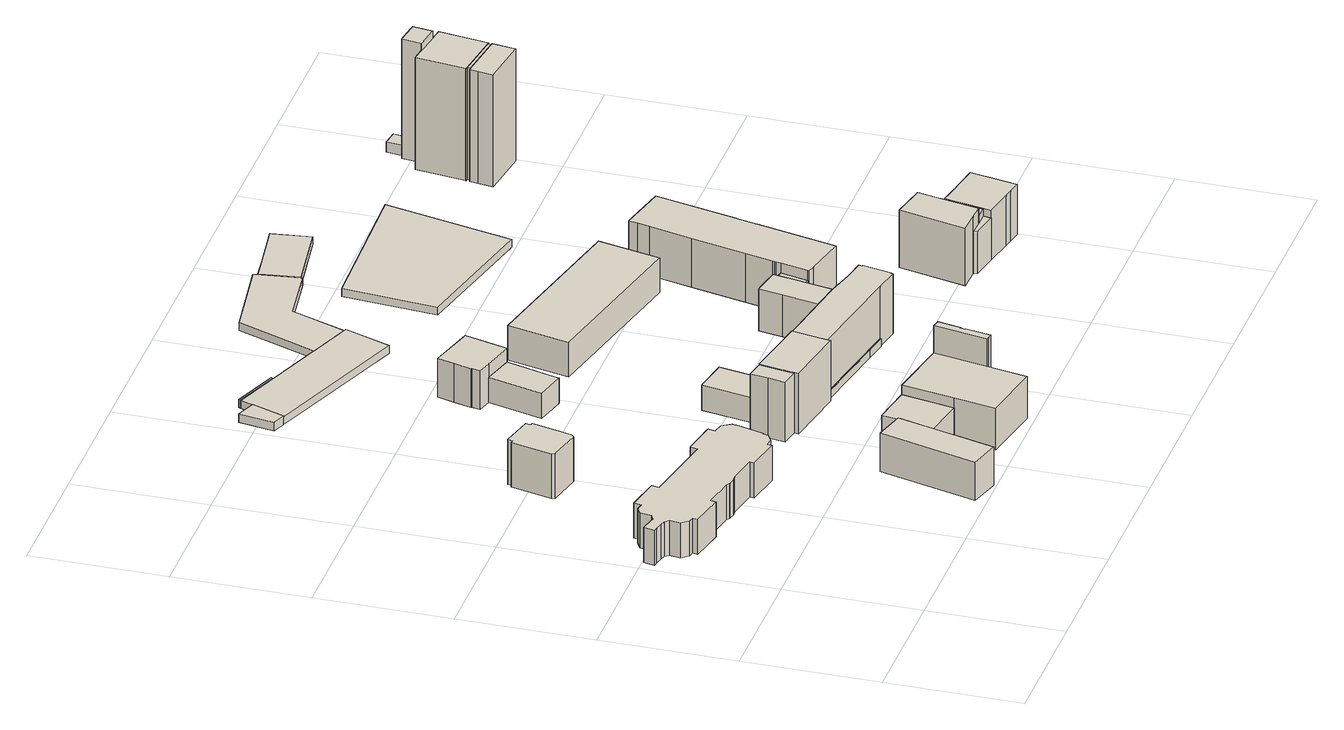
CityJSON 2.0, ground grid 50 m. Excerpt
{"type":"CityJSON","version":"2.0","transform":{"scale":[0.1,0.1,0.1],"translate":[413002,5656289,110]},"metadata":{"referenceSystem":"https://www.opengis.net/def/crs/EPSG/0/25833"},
"CityObjects":{
"building1":{"type":"Building","attributes":{"name":"Hochschule für Bildende Künste Dresden","Dachtyp_tdc":"tdcFreeFormRoof","Gemeindeschluessel":14612000,"Dachneigung":36.69,"QualitaetDacherkennung":4,"Geometrietyp2DReferenz":"3000","measuredHeight":17.34,"function":"31001_3023","roofType":"5000"},"geometry":[{"type":"Solid","lod":"1","boundaries":[[[[0,1,2,3,4,5,6,7,8,9,10,11,12,13,14,15,16,17,18,19,20,21,22,23,24,25,26,27,28,29,30,31,32,33,34,35,36,37,38,39,40,41,42,43,44,45,46,47]],[[48,49,50,51,52,53,54,55,56,57,58,59,60,61,62,63,64,65,66,67,68,69,70,71,72,73,74,75,76,77,78,79,80,81,82,83,84,85,86,87,88,89,90,91,92,93,94,95]],[[47,49,48,0]],[[46,50,49,47]],[[45,51,50,46]],[[44,52,51,45]],[[43,53,52,44]],[[42,54,53,43]],[[41,55,54,42]],[[40,56,55,41]],[[39,57,56,40]],[[38,58,57,39]],[[37,59,58,38]],[[36,60,59,37]],[[35,61,60,36]],[[34,62,61,35]],[[33,63,62,34]],[[32,64,63,33]],[[31,65,64,32]],[[30,66,65,31]],[[29,67,66,30]],[[28,68,67,29]],[[27,69,68,28]],[[26,70,69,27]],[[25,71,70,26]],[[24,72,71,25]],[[23,73,72,24]],[[22,74,73,23]],[[21,75,74,22]],[[20,76,75,21]],[[19,77,76,20]],[[18,78,77,19]],[[17,79,78,18]],[[16,80,79,17]],[[15,81,80,16]],[[14,82,81,15]],[[13,83,82,14]],[[12,84,83,13]],[[11,85,84,12]],[[10,86,85,11]],[[9,87,86,10]],[[8,88,87,9]],[[7,89,88,8]],[[6,90,89,7]],[[5,91,90,6]],[[4,92,91,5]],[[3,93,92,4]],[[2,94,93,3]],[[1,95,94,2]],[[0,48,95,1]]]]}]},
"building2":{"type":"Building","attributes":{"name":"Hochschule für Bildende Künste Dresden","Dachtyp_tdc":"tdcPolyFlatRoof","Gemeindeschluessel":14612000,"Dachneigung":0,"QualitaetDacherkennung":47,"Geometrietyp2DReferenz":"3000","measuredHeight":17.45,"function":"31001_3023","roofType":"1000"},"geometry":[{"type":"Solid","lod":"1","boundaries":[[[[96,97,98,99,100,101,102,103,104,105,106]],[[107,108,109,110,111,112,113,114,115,116,117]],[[106,108,107,96]],[[105,109,108,106]],[[104,110,109,105]],[[103,111,110,104]],[[102,112,111,103]],[[101,113,112,102]],[[100,114,113,101]],[[99,115,114,100]],[[98,116,115,99]],[[97,117,116,98]],[[96,107,117,97]]]]}]},
"building3":{"type":"Building","attributes":{"name":"Technische Universität Dresden","Dachtyp_tdc":"tdcPolyFlatRoof","Gemeindeschluessel":14612000,"Dachneigung":0,"QualitaetDacherkennung":68,"Geometrietyp2DReferenz":"3000","measuredHeight":14.94,"function":"31001_3023","roofType":"1000"},"geometry":[{"type":"Solid","lod":"1","boundaries":[[[[118,119,120,121,122,123,124,125]],[[126,127,128,129,130,131,132,133]],[[125,127,126,118]],[[124,128,127,125]],[[123,129,128,124]],[[122,130,129,123]],[[121,131,130,122]],[[120,132,131,121]],[[119,133,132,120]],[[118,126,133,119]]]]}]},
"building4":{"type":"Building","attributes":{"name":"Hochschule für Bildende Künste Dresden","Dachtyp_tdc":"tdcPolyFlatRoof","Gemeindeschluessel":14612000,"Dachneigung":25.37,"QualitaetDacherkennung":14,"Geometrietyp2DReferenz":"3000","measuredHeight":18.08,"function":"31001_3023","roofType":"2100"},"geometry":[{"type":"Solid","lod":"1","boundaries":[[[[134,135,136,137]],[[138,139,140,141]],[[137,139,138,134]],[[136,140,139,137]],[[135,141,140,136]],[[134,138,141,135]]]]}]},
"building5":{"type":"Building","attributes":{"name":"Technische Universität Dresden","Gemeindeschluessel":14612000,"Geometrietyp2DReferenz":"3000","function":"31001_3023","roofType":"9999"},"children":["building5-1","building5-2","building5-3","building5-4"]},
"building5-1":{"type":"BuildingPart","attributes":{"Dachtyp_tdc":"tdcGableRoof","Dachneigung":43.06,"QualitaetDacherkennung":13,"Geometrietyp2DReferenz":"3000","measuredHeight":17.08,"roofType":"3100"},"parents":["building5"],"geometry":[{"type":"Solid","lod":"1","boundaries":[[[[142,143,144,145,146]],[[147,148,149,150,151]],[[146,148,147,142]],[[145,149,148,146]],[[144,150,149,145]],[[143,151,150,144]],[[142,147,151,143]]]]}]},
"building5-2":{"type":"BuildingPart","attributes":{"Dachtyp_tdc":"tdcPolyFlatRoof","Dachneigung":0,"QualitaetDacherkennung":65,"Geometrietyp2DReferenz":"3000","measuredHeight":16.21,"roofType":"1000"},"parents":["building5"],"geometry":[{"type":"Solid","lod":"1","boundaries":[[[[152,153,154,155,156,157]],[[158,159,151,150,160,161]],[[157,159,158,152]],[[156,151,159,157]],[[155,150,151,156]],[[154,160,150,155]],[[153,161,160,154]],[[152,158,161,153]]]]}]},
"building5-3":{"type":"BuildingPart","attributes":{"Dachtyp_tdc":"tdcPolyFlatRoof","Dachneigung":7.87,"QualitaetDacherkennung":68,"Geometrietyp2DReferenz":"3000","measuredHeight":9.96,"roofType":"2100"},"parents":["building5"],"geometry":[{"type":"Solid","lod":"1","boundaries":[[[[162,163,164,165]],[[147,166,167,148]],[[165,166,147,162]],[[164,167,166,165]],[[163,148,167,164]],[[162,147,148,163]]]]}]},
"building5-4":{"type":"BuildingPart","attributes":{"Dachtyp_tdc":"tdcFreeFormRoof","Dachneigung":48.79,"QualitaetDacherkennung":15,"Geometrietyp2DReferenz":"3000","measuredHeight":27.77,"roofType":"5000"},"parents":["building5"],"geometry":[{"type":"Solid","lod":"1","boundaries":[[[[168,169,170,171,172,173,174,175,176,177]],[[178,179,180,181,182,161,160,183,184,185]],[[177,179,178,168]],[[176,180,179,177]],[[175,181,180,176]],[[174,182,181,175]],[[173,161,182,174]],[[172,160,161,173]],[[171,183,160,172]],[[170,184,183,171]],[[169,185,184,170]],[[168,178,185,169]]]]}]},
"building6":{"type":"Building","attributes":{"name":"Hochschule für Bildende Künste Dresden","Gemeindeschluessel":14612000,"Geometrietyp2DReferenz":"3000","function":"31001_3023","roofType":"9999"},"children":["building6-1","building6-2"]},
"building6-1":{"type":"BuildingPart","attributes":{"Dachtyp_tdc":"tdcPolyFlatRoof","Dachneigung":0,"QualitaetDacherkennung":54,"Geometrietyp2DReferenz":"3000","measuredHeight":9.82,"roofType":"1000"},"parents":["building6"],"geometry":[{"type":"Solid","lod":"1","boundaries":[[[[186,187,188,189,190]],[[191,192,193,194,195]],[[190,192,191,186]],[[189,193,192,190]],[[188,194,193,189]],[[187,195,194,188]],[[186,191,195,187]]]]}]},
"building6-2":{"type":"BuildingPart","attributes":{"Dachtyp_tdc":"tdcGableRoof","Dachneigung":25.1,"QualitaetDacherkennung":37,"Geometrietyp2DReferenz":"3000","measuredHeight":17.44,"roofType":"3100"},"parents":["building6"],"geometry":[{"type":"Solid","lod":"1","boundaries":[[[[196,197,198,199,200,201,202,203,204,205]],[[192,206,207,208,209,210,211,212,213,193]],[[205,206,192,196]],[[204,207,206,205]],[[203,208,207,204]],[[202,209,208,203]],[[201,210,209,202]],[[200,211,210,201]],[[199,212,211,200]],[[198,213,212,199]],[[197,193,213,198]],[[196,192,193,197]]]]}]},
"building7":{"type":"Building","attributes":{"Gemeindeschluessel":14612000,"Geometrietyp2DReferenz":"3000","function":"31001_9998","roofType":"9999"},"children":["building7-1","building7-2","building7-3"]},
"building7-1":{"type":"BuildingPart","attributes":{"Dachtyp_tdc":"tdcPolyFlatRoof","Dachneigung":0,"QualitaetDacherkennung":36,"Geometrietyp2DReferenz":"3000","measuredHeight":3,"roofType":"1000"},"parents":["building7"],"geometry":[{"type":"Solid","lod":"1","boundaries":[[[[214,215,216,217,218,219,220,221,222]],[[223,224,225,226,227,228,229,230,231]],[[222,224,223,214]],[[221,225,224,222]],[[220,226,225,221]],[[219,227,226,220]],[[218,228,227,219]],[[217,229,228,218]],[[216,230,229,217]],[[215,231,230,216]],[[214,223,231,215]]]]}]},
"building7-2":{"type":"BuildingPart","attributes":{"Dachtyp_tdc":"tdcPolyFlatRoof","Dachneigung":0,"QualitaetDacherkennung":0,"Geometrietyp2DReferenz":"3000","measuredHeight":3.15,"roofType":"9999"},"parents":["building7"],"geometry":[{"type":"Solid","lod":"1","boundaries":[[[[232,233,234,235]],[[225,236,237,226]],[[235,236,225,232]],[[234,237,236,235]],[[233,226,237,234]],[[232,225,226,233]]]]}]},
"building7-3":{"type":"BuildingPart","attributes":{"Dachtyp_tdc":"tdcPolyFlatRoof","Dachneigung":0,"QualitaetDacherkennung":0,"Geometrietyp2DReferenz":"3000","measuredHeight":3.29,"roofType":"9999"},"parents":["building7"],"geometry":[{"type":"Solid","lod":"1","boundaries":[[[[238,239,240,241]],[[242,243,224,223]],[[241,243,242,238]],[[240,224,243,241]],[[239,223,224,240]],[[238,242,223,239]]]]}]},
"building8":{"type":"Building","attributes":{"name":"Evangelische Hochschule Dresden","Gemeindeschluessel":14612000,"Geometrietyp2DReferenz":"3000","function":"31001_3023","roofType":"9999"},"children":["building8-1","building8-2","building8-3","building8-4","building8-5"]},
"building8-1":{"type":"BuildingPart","attributes":{"Dachtyp_tdc":"tdcHipAndGableRoof","Dachneigung":13.37,"QualitaetDacherkennung":88,"Geometrietyp2DReferenz":"3000","measuredHeight":10.81,"roofType":"5000"},"parents":["building8"],"geometry":[{"type":"Solid","lod":"1","boundaries":[[[[244,245,246,247,248,249,250,251,252,253]],[[254,255,256,257,258,259,260,261,262,263]],[[253,255,254,244]],[[252,256,255,253]],[[251,257,256,252]],[[250,258,257,251]],[[249,259,258,250]],[[248,260,259,249]],[[247,261,260,248]],[[246,262,261,247]],[[245,263,262,246]],[[244,254,263,245]]]]}]},
"building8-2":{"type":"BuildingPart","attributes":{"Dachtyp_tdc":"tdcGableRoof","Dachneigung":32.25,"QualitaetDacherkennung":47,"Geometrietyp2DReferenz":"3000","measuredHeight":26.18,"roofType":"3100"},"parents":["building8"],"geometry":[{"type":"Solid","lod":"1","boundaries":[[[[264,265,266,267,268,269,270,271,272,273]],[[255,274,275,276,277,278,279,280,258,257]],[[273,274,255,264]],[[272,275,274,273]],[[271,276,275,272]],[[270,277,276,271]],[[269,278,277,270]],[[268,279,278,269]],[[267,280,279,268]],[[266,258,280,267]],[[265,257,258,266]],[[264,255,257,265]]]]}]},
"building8-3":{"type":"BuildingPart","attributes":{"Dachtyp_tdc":"tdcPolyFlatRoof","Dachneigung":0,"QualitaetDacherkennung":0,"Geometrietyp2DReferenz":"3000","measuredHeight":3.06,"roofType":"9999"},"parents":["building8"],"geometry":[{"type":"Solid","lod":"1","boundaries":[[[[281,282,283,284,285]],[[276,286,287,288,289]],[[285,286,276,281]],[[284,287,286,285]],[[283,288,287,284]],[[282,289,288,283]],[[281,276,289,282]]]]}]},
"building8-4":{"type":"BuildingPart","attributes":{"Dachtyp_tdc":"tdcGableRoof","Dachneigung":34.81,"QualitaetDacherkennung":47,"Geometrietyp2DReferenz":"3000","measuredHeight":25.64,"roofType":"3100"},"parents":["building8"],"geometry":[{"type":"Solid","lod":"1","boundaries":[[[[290,291,292,293,294,295,296]],[[258,297,279,298,299,300,259]],[[296,297,258,290]],[[295,279,297,296]],[[294,298,279,295]],[[293,299,298,294]],[[292,300,299,293]],[[291,259,300,292]],[[290,258,259,291]]]]}]},
"building8-5":{"type":"BuildingPart","attributes":{"Dachtyp_tdc":"tdcFreeFormRoof","Dachneigung":34.02,"QualitaetDacherkennung":60,"Geometrietyp2DReferenz":"3000","measuredHeight":25.7,"roofType":"5000"},"parents":["building8"],"geometry":[{"type":"Solid","lod":"1","boundaries":[[[[301,302,303,304,305,306,307,308,309,310,311,312,313,314,315,316]],[[317,318,319,320,321,322,323,324,325,326,327,287,286,328,274,329]],[[316,318,317,301]],[[315,319,318,316]],[[314,320,319,315]],[[313,321,320,314]],[[312,322,321,313]],[[311,323,322,312]],[[310,324,323,311]],[[309,325,324,310]],[[308,326,325,309]],[[307,327,326,308]],[[306,287,327,307]],[[305,286,287,306]],[[304,328,286,305]],[[303,274,328,304]],[[302,329,274,303]],[[301,317,329,302]]]]}]},
"building9":{"type":"Building","attributes":{"name":"Staatliche Studienakademie Dresden","Gemeindeschluessel":14612000,"Geometrietyp2DReferenz":"3000","function":"31001_3023","roofType":"9999"},"children":["building9-1","building9-2"]},
"building9-1":{"type":"BuildingPart","attributes":{"Dachtyp_tdc":"tdcPolyFlatRoof","Dachneigung":0,"QualitaetDacherkennung":48,"Geometrietyp2DReferenz":"3000","measuredHeight":14.31,"roofType":"1000"},"parents":["building9"],"geometry":[{"type":"Solid","lod":"1","boundaries":[[[[330,331,332,333]],[[334,335,336,337]],[[333,335,334,330]],[[332,336,335,333]],[[331,337,336,332]],[[330,334,337,331]]]]}]},
"building9-2":{"type":"BuildingPart","attributes":{"Dachtyp_tdc":"tdcPolyFlatRoof","Dachneigung":0,"QualitaetDacherkennung":39,"Geometrietyp2DReferenz":"3000","measuredHeight":16.35,"roofType":"1000"},"parents":["building9"],"geometry":[{"type":"Solid","lod":"1","boundaries":[[[[338,339,340,341,342,343,344,345,346,347,348]],[[336,349,350,351,352,353,354,355,356,357,337]],[[348,336,337,338]],[[347,349,336,348]],[[346,350,349,347]],[[345,351,350,346]],[[344,352,351,345]],[[343,353,352,344]],[[342,354,353,343]],[[341,355,354,342]],[[340,356,355,341]],[[339,357,356,340]],[[338,337,357,339]]]]}]},
"building10":{"type":"Building","attributes":{"name":"Staatliche Studienakademie Dresden","Dachtyp_tdc":"tdcPolyFlatRoof","Gemeindeschluessel":14612000,"Dachneigung":0,"QualitaetDacherkennung":64,"Geometrietyp2DReferenz":"3000","measuredHeight":13.49,"function":"31001_3023","roofType":"1000"},"geometry":[{"type":"Solid","lod":"1","boundaries":[[[[358,359,360,361]],[[362,363,364,365]],[[361,363,362,358]],[[360,364,363,361]],[[359,365,364,360]],[[358,362,365,359]]]]}]},
"building11":{"type":"Building","attributes":{"Dachtyp_tdc":"tdcPolyFlatRoof","Gemeindeschluessel":14612000,"Dachneigung":0,"QualitaetDacherkennung":32,"Geometrietyp2DReferenz":"3000","measuredHeight":3,"function":"31001_9998","roofType":"1000"},"geometry":[{"type":"Solid","lod":"1","boundaries":[[[[366,367,368,369,370,371,219,218,217]],[[372,229,228,227,373,374,375,376,377]],[[217,229,372,366]],[[218,228,229,217]],[[219,227,228,218]],[[371,373,227,219]],[[370,374,373,371]],[[369,375,374,370]],[[368,376,375,369]],[[367,377,376,368]],[[366,372,377,367]]]]}]},
"building12":{"type":"Building","attributes":{"name":"Staatliche Studienakademie Dresden","Dachtyp_tdc":"tdcFreeFormRoof","Gemeindeschluessel":14612000,"Dachneigung":10.01,"QualitaetDacherkennung":63,"Geometrietyp2DReferenz":"3000","measuredHeight":19.93,"function":"31001_3023","roofType":"5000"},"geometry":[{"type":"Solid","lod":"1","boundaries":[[[[378,379,380,381,382,383,384,385,386,387,388,389,390,391,392,393,394,395,396,397,398]],[[399,400,401,402,403,404,405,406,407,408,409,410,411,412,413,414,415,416,417,418,419]],[[398,400,399,378]],[[397,401,400,398]],[[396,402,401,397]],[[395,403,402,396]],[[394,404,403,395]],[[393,405,404,394]],[[392,406,405,393]],[[391,407,406,392]],[[390,408,407,391]],[[389,409,408,390]],[[388,410,409,389]],[[387,411,410,388]],[[386,412,411,387]],[[385,413,412,386]],[[384,414,413,385]],[[383,415,414,384]],[[382,416,415,383]],[[381,417,416,382]],[[380,418,417,381]],[[379,419,418,380]],[[378,399,419,379]]]]}]},
"building13":{"type":"Building","attributes":{"Gemeindeschluessel":14612000,"Geometrietyp2DReferenz":"3000","function":"31001_9998","roofType":"9999"},"children":["building13-1","building13-2","building13-3","building13-4"]},
"building13-1":{"type":"BuildingPart","attributes":{"Dachtyp_tdc":"tdcGableRoof","Dachneigung":10.51,"QualitaetDacherkennung":10,"Geometrietyp2DReferenz":"3000","measuredHeight":13.45,"roofType":"3100"},"parents":["building13"],"geometry":[{"type":"Solid","lod":"1","boundaries":[[[[420,421,422,423,424,425]],[[426,427,428,429,430,431]],[[425,426,431,420]],[[424,427,426,425]],[[423,428,427,424]],[[422,429,428,423]],[[421,430,429,422]],[[420,431,430,421]]]]}]},
"building13-2":{"type":"BuildingPart","attributes":{"Dachtyp_tdc":"tdcHipRoof","Dachneigung":10.12,"QualitaetDacherkennung":51,"Geometrietyp2DReferenz":"3000","measuredHeight":22.91,"roofType":"3200"},"parents":["building13"],"geometry":[{"type":"Solid","lod":"1","boundaries":[[[[432,433,434,435,436,437,438]],[[439,440,441,442,443,427,431]],[[438,440,439,432]],[[437,441,440,438]],[[436,442,441,437]],[[435,443,442,436]],[[434,427,443,435]],[[433,431,427,434]],[[432,439,431,433]]]]}]},
"building13-3":{"type":"BuildingPart","attributes":{"Dachtyp_tdc":"tdcPolyFlatRoof","Dachneigung":0,"QualitaetDacherkennung":54,"Geometrietyp2DReferenz":"3000","measuredHeight":19.14,"roofType":"1000"},"parents":["building13"],"geometry":[{"type":"Solid","lod":"1","boundaries":[[[[444,445,446,447]],[[439,448,449,440]],[[447,448,439,444]],[[446,449,448,447]],[[445,440,449,446]],[[444,439,440,445]]]]}]},
"building13-4":{"type":"BuildingPart","attributes":{"Dachtyp_tdc":"tdcPolyFlatRoof","Dachneigung":3.71,"QualitaetDacherkennung":43,"Geometrietyp2DReferenz":"3000","measuredHeight":16.46,"roofType":"2100"},"parents":["building13"],"geometry":[{"type":"Solid","lod":"1","boundaries":[[[[450,451,452,453]],[[454,441,449,455]],[[453,441,454,450]],[[452,449,441,453]],[[451,455,449,452]],[[450,454,455,451]]]]}]},
"building14":{"type":"Building","attributes":{"Dachtyp_tdc":"tdcPolyFlatRoof","Gemeindeschluessel":14612000,"Dachneigung":0,"QualitaetDacherkennung":22,"Geometrietyp2DReferenz":"3000","measuredHeight":3,"function":"31001_9998","roofType":"1000"},"geometry":[{"type":"Solid","lod":"1","boundaries":[[[[456,457,458,459]],[[460,461,462,463]],[[459,461,460,456]],[[458,462,461,459]],[[457,463,462,458]],[[456,460,463,457]]]]}]},
"building15":{"type":"Building","attributes":{"Dachtyp_tdc":"tdcPolyFlatRoof","Gemeindeschluessel":14612000,"Dachneigung":0,"QualitaetDacherkennung":50,"Geometrietyp2DReferenz":"3000","measuredHeight":3,"function":"31001_9998","roofType":"1000"},"geometry":[{"type":"Solid","lod":"1","boundaries":[[[[464,465,466,467,468]],[[469,470,471,472,473]],[[468,470,469,464]],[[467,471,470,468]],[[466,472,471,467]],[[465,473,472,466]],[[464,469,473,465]]]]}]},
"building16":{"type":"Building","attributes":{"Gemeindeschluessel":14612000,"Geometrietyp2DReferenz":"3000","function":"31001_9998","roofType":"9999"},"children":["building16-1","building16-2"]},
"building16-1":{"type":"BuildingPart","attributes":{"Dachtyp_tdc":"tdcGableRoof","Dachneigung":18.72,"QualitaetDacherkennung":12,"Geometrietyp2DReferenz":"3000","measuredHeight":4.08,"roofType":"3100"},"parents":["building16"],"geometry":[{"type":"Solid","lod":"1","boundaries":[[[[474,475,476,477,478,479,480,481,482,483]],[[484,485,486,487,488,489,490,491,492,493]],[[483,485,484,474]],[[482,486,485,483]],[[481,487,486,482]],[[480,488,487,481]],[[479,489,488,480]],[[478,490,489,479]],[[477,491,490,478]],[[476,492,491,477]],[[475,493,492,476]],[[474,484,493,475]]]]}]},
"building16-2":{"type":"BuildingPart","attributes":{"Dachtyp_tdc":"tdcGableRoof","Dachneigung":15.66,"QualitaetDacherkennung":50,"Geometrietyp2DReferenz":"3000","measuredHeight":20.69,"roofType":"3100"},"parents":["building16"],"geometry":[{"type":"Solid","lod":"1","boundaries":[[[[494,495,496,497,498,499,500,501,502,503,504,505,506,507,508,509]],[[510,511,512,513,492,490,514,515,516,517,518,519,455,520,448,521]],[[509,511,510,494]],[[508,512,511,509]],[[507,513,512,508]],[[506,492,513,507]],[[505,490,492,506]],[[504,514,490,505]],[[503,515,514,504]],[[502,516,515,503]],[[501,517,516,502]],[[500,518,517,501]],[[499,519,518,500]],[[498,455,519,499]],[[497,520,455,498]],[[496,448,520,497]],[[495,521,448,496]],[[494,510,521,495]]]]}]},
"building17":{"type":"Building","attributes":{"Gemeindeschluessel":14612000,"Geometrietyp2DReferenz":"3000","function":"31001_9998","roofType":"9999"},"children":["building17-1","building17-2","building17-3","building17-4","building17-5"]},
"building17-1":{"type":"BuildingPart","attributes":{"Dachtyp_tdc":"tdcPolyFlatRoof","Dachneigung":0,"QualitaetDacherkennung":45,"Geometrietyp2DReferenz":"3000","measuredHeight":46.53,"roofType":"1000"},"parents":["building17"],"geometry":[{"type":"Solid","lod":"1","boundaries":[[[[522,523,524,525,526,527,528,529]],[[530,531,532,533,534,535,536,537]],[[529,531,530,522]],[[528,532,531,529]],[[527,533,532,528]],[[526,534,533,527]],[[525,535,534,526]],[[524,536,535,525]],[[523,537,536,524]],[[522,530,537,523]]]]}]},
"building17-2":{"type":"BuildingPart","attributes":{"Dachtyp_tdc":"tdcPolyFlatRoof","Dachneigung":0,"QualitaetDacherkennung":80,"Geometrietyp2DReferenz":"3000","measuredHeight":43.71,"roofType":"1000"},"parents":["building17"],"geometry":[{"type":"Solid","lod":"1","boundaries":[[[[538,539,540,541,542,543,544]],[[545,546,547,548,549,550,551]],[[544,546,545,538]],[[543,547,546,544]],[[542,548,547,543]],[[541,549,548,542]],[[540,550,549,541]],[[539,551,550,540]],[[538,545,551,539]]]]}]},
"building17-3":{"type":"BuildingPart","attributes":{"Dachtyp_tdc":"tdcPolyFlatRoof","Dachneigung":0,"QualitaetDacherkennung":56,"Geometrietyp2DReferenz":"3000","measuredHeight":43.72,"roofType":"1000"},"parents":["building17"],"geometry":[{"type":"Solid","lod":"1","boundaries":[[[[552,553,554,555,556,557,558,559,560,561]],[[562,563,564,565,532,531,530,566,567,568]],[[560,563,562,561]],[[559,564,563,560]],[[558,565,564,559]],[[557,532,565,558]],[[556,531,532,557]],[[555,530,531,556]],[[554,566,530,555]],[[553,567,566,554]],[[552,568,567,553]],[[561,562,568,552]]]]}]},
"building17-4":{"type":"BuildingPart","attributes":{"Dachtyp_tdc":"tdcPolyFlatRoof","Dachneigung":6.78,"QualitaetDacherkennung":53,"Geometrietyp2DReferenz":"3000","measuredHeight":43.9,"roofType":"2100"},"parents":["building17"],"geometry":[{"type":"Solid","lod":"1","boundaries":[[[[569,570,571,572]],[[549,562,568,550]],[[572,562,549,569]],[[571,568,562,572]],[[570,550,568,571]],[[569,549,550,570]]]]}]},
"building17-5":{"type":"BuildingPart","attributes":{"Dachtyp_tdc":"tdcPolyFlatRoof","Dachneigung":0,"QualitaetDacherkennung":86,"Geometrietyp2DReferenz":"3000","measuredHeight":4.02,"roofType":"1000"},"parents":["building17"],"geometry":[{"type":"Solid","lod":"1","boundaries":[[[[573,574,575,576]],[[535,534,577,578]],[[576,534,535,573]],[[575,577,534,576]],[[574,578,577,575]],[[573,535,578,574]]]]}]}
},
"vertices":[
[79,878,158],[101,850,158],[122,847,158],[119,828,158],[249,802,158],[253,822,158],[369,800,158],[380,792,158],[382,791,158],[406,786,158],[409,786,158],[426,789,158],[537,768,158],[534,751,158],[664,726,158],[667,745,158],[695,740,158],[725,759,158],[730,779,158],[733,778,158],[761,881,158],[758,882,158],[762,896,158],[741,930,158],[703,938,158],[708,964,158],[696,967,158],[655,974,158],[628,979,158],[613,982,158],[578,989,158],[572,960,158],[288,1013,158],[293,1041,158],[163,1065,158],[158,1037,158],[132,1042,158],[107,1026,158],[100,986,158],[82,973,158],[62,978,158],[32,985,158],[17,988,158],[8,947,158],[24,944,158],[54,937,158],[73,932,158],[87,917,158],[79,878,22],[87,917,22],[73,932,22],[54,937,22],[24,944,22],[8,947,22],[17,988,22],[32,985,22],[62,978,22],[82,973,22],[100,986,22],[107,1026,22],[132,1042,22],[158,1037,22],[163,1065,22],[293,1041,22],[288,1013,22],[572,960,22],[578,989,22],[613,982,22],[628,979,22],[655,974,22],[696,967,22],[708,964,22],[703,938,22],[741,930,22],[762,896,22],[758,882,22],[761,881,22],[733,778,22],[730,779,22],[725,759,22],[695,740,22],[667,745,22],[664,726,22],[534,751,22],[537,768,22],[426,789,22],[409,786,22],[406,786,22],[382,791,22],[380,792,22],[369,800,22],[253,822,22],[249,802,22],[119,828,22],[122,847,22],[101,850,22],
[330,1389,205],[454,1362,205],[465,1371,205],[480,1434,205],[500,1520,205],[490,1523,205],[494,1542,205],[375,1570,205],[371,1550,205],[360,1553,205],[325,1400,205],[330,1389,30],[325,1400,30],[360,1553,30],[371,1550,30],[375,1570,30],[494,1542,30],[490,1523,30],[500,1520,30],[480,1434,30],[465,1371,30],[454,1362,30],
[852,5,165],[890,147,165],[899,181,165],[917,249,165],[946,359,165],[948,368,165],[833,398,165],[736,36,165],[852,5,16],[736,36,16],[833,398,16],[948,368,16],[946,359,16],[917,249,16],[899,181,16],[890,147,16],
[480,1434,191],[500,1429,191],[521,1516,191],[500,1520,191],[480,1434,32],[500,1520,32],[521,1516,32],[500,1429,32],
[948,244,145],[1098,216,145],[1133,409,145],[982,436,145],[968,356,145],[948,244,21],[968,356,21],[982,436,21],[1133,409,21],[1098,216,21],
[1305,19,183],[1333,169,183],[1369,366,183],[1133,409,183],[1098,216,183],[1070,62,183],[1305,19,21],[1070,62,21],[1369,366,21],[1333,169,21],
[948,244,118],[968,356,118],[946,359,118],[917,249,118],[917,249,21],[946,359,21],
[1379,276,289],[1382,276,289],[1398,361,289],[1394,361,289],[1369,366,289],[1333,169,289],[1346,167,289],[1362,164,289],[1379,257,289],[1376,257,289],[1379,276,21],[1376,257,21],[1379,257,21],[1362,164,21],[1346,167,21],[1394,361,21],[1398,361,21],[1382,276,21],
[838,1586,122],[952,1559,122],[956,1575,122],[1006,1757,122],[890,1788,122],[838,1586,24],[890,1788,24],[1006,1757,24],[956,1575,24],[952,1559,24],
[890,1788,175],[1006,1757,175],[1014,1785,175],[1032,1853,175],[1049,1916,175],[877,1963,175],[859,1899,175],[841,1834,175],[844,1833,175],[836,1802,175],[836,1802,24],[844,1833,24],[841,1834,24],[859,1899,24],[877,1963,24],[1049,1916,24],[1032,1853,24],[1014,1785,24],
[557,2408,53],[1113,2202,53],[1176,2372,53],[1166,2376,53],[1008,2434,53],[1007,2435,53],[790,2515,53],[620,2578,53],[602,2531,53],[557,2408,23],[602,2531,23],[620,2578,23],[790,2515,23],[1007,2435,23],[1008,2434,23],[1166,2376,23],[1176,2372,23],[1113,2202,23],
[620,2578,55],[790,2515,55],[792,2522,55],[622,2585,55],[622,2585,23],[792,2522,23],
[507,2427,56],[557,2408,56],[602,2531,56],[529,2558,56],[507,2427,23],[529,2558,23],
[1167,920,110],[1172,945,110],[1179,987,110],[1194,1068,110],[1064,1091,110],[1026,879,110],[1028,878,110],[1028,879,110],[1088,868,110],[1155,855,110],[1167,920,11],[1155,855,11],[1088,868,11],[1028,879,11],[1028,878,11],[1026,879,11],[1064,1091,11],[1194,1068,11],[1179,987,11],[1172,945,11],
[1155,855,247],[1028,879,247],[1028,878,247],[1015,804,247],[1006,749,247],[1003,733,247],[1244,691,247],[1246,701,247],[1256,761,247],[1269,835,247],[1269,835,11],[1256,761,11],[1246,701,11],[1244,691,11],[1003,733,11],[1006,749,11],[1015,804,11],
[1246,701,41],[1561,646,41],[1642,631,41],[1642,634,41],[1246,704,41],[1246,704,11],[1642,634,11],[1642,631,11],[1561,646,11],
[1028,878,244],[1026,879,244],[961,890,244],[950,824,244],[939,761,244],[1006,749,244],[1017,813,244],[1017,813,11],[939,761,11],[950,824,11],[961,890,11],
[1574,784,244],[1300,829,244],[1269,835,244],[1258,769,244],[1246,704,244],[1642,634,244],[1736,617,244],[1738,626,244],[1741,625,244],[1762,731,244],[1757,732,244],[1759,744,244],[1741,747,244],[1714,752,244],[1694,755,244],[1680,758,244],[1574,784,11],[1680,758,11],[1694,755,11],[1714,752,11],[1741,747,11],[1759,744,11],[1757,732,11],[1762,731,11],[1741,625,11],[1738,626,11],[1736,617,11],[1258,769,11],[1300,829,11],
[1778,1023,157],[1728,1031,157],[1710,928,157],[1755,921,157],[1778,1023,14],[1755,921,14],[1710,928,14],[1728,1031,14],
[1728,1031,177],[1729,1035,177],[1726,1036,177],[1683,1044,177],[1639,1052,177],[1622,1055,177],[1606,965,177],[1574,784,177],[1680,758,177],[1707,914,177],[1710,928,177],[1707,914,14],[1680,758,14],[1574,784,14],[1606,965,14],[1622,1055,14],[1639,1052,14],[1683,1044,14],[1726,1036,14],[1729,1035,14],
[1128,1576,160],[1754,1440,160],[1804,1670,160],[1178,1805,160],[1128,1576,25],[1178,1805,25],[1804,1670,25],[1754,1440,25],
[1241,2577,53],[1464,2609,53],[1463,2614,53],[1443,2759,53],[1440,2776,53],[1117,2730,53],[1241,2577,23],[1117,2730,23],[1440,2776,23],[1443,2759,23],[1463,2614,23],[1464,2609,23],
[1778,1023,196],[1755,921,196],[1754,917,196],[1784,910,196],[1938,875,196],[2004,1172,196],[2004,1177,196],[2006,1182,196],[2019,1243,196],[2020,1248,196],[2022,1253,196],[2088,1552,196],[1928,1588,196],[1904,1593,196],[1897,1560,196],[1887,1515,196],[1852,1357,196],[1807,1154,196],[1784,1053,196],[1783,1046,196],[1781,1040,196],[1778,1023,5],[1781,1040,5],[1783,1046,5],[1784,1053,5],[1807,1154,5],[1852,1357,5],[1887,1515,5],[1897,1560,5],[1904,1593,5],[1928,1588,5],[2088,1552,5],[2022,1253,5],[2020,1248,5],[2019,1243,5],[2006,1182,5],[2004,1177,5],[2004,1172,5],[1938,875,5],[1784,910,5],[1754,917,5],[1755,921,5],
[2265,628,153],[2303,621,153],[2310,662,153],[2314,682,153],[2277,689,153],[2273,669,153],[2273,669,23],[2277,689,23],[2314,682,23],[2310,662,23],[2303,621,23],[2265,628,23],
[2258,595,246],[2265,628,246],[2277,689,246],[2146,716,246],[2091,467,246],[2177,465,246],[2233,463,246],[2258,595,23],[2233,463,23],[2177,465,23],[2091,467,23],[2146,716,23],
[2258,595,214],[2233,463,214],[2285,462,214],[2307,585,214],[2307,585,23],[2285,462,23],
[2182,450,187],[2279,432,187],[2285,462,187],[2177,465,187],[2182,450,23],[2279,432,23],
[1431,2462,54],[1401,2116,54],[1906,2005,54],[2010,2479,54],[1431,2462,24],[2010,2479,24],[1906,2005,24],[1401,2116,24],
[1463,2614,56],[1732,2652,56],[1711,2797,56],[1523,2770,56],[1443,2759,56],[1463,2614,26],[1443,2759,26],[1523,2770,26],[1711,2797,26],[1732,2652,26],
[2388,605,56],[2399,603,56],[2397,589,56],[2429,583,56],[2433,582,56],[2439,613,56],[2434,614,56],[2399,621,56],[2396,606,56],[2388,608,56],[2388,605,23],[2388,608,23],[2396,606,23],[2399,621,23],[2434,614,23],[2439,613,23],[2433,582,23],[2429,583,23],[2397,589,23],[2399,603,23],
[2313,604,217],[2311,605,217],[2307,585,217],[2296,525,217],[2279,432,217],[2389,411,217],[2422,405,217],[2470,396,217],[2487,489,217],[2498,550,217],[2502,570,217],[2433,582,217],[2397,589,217],[2397,588,217],[2386,590,217],[2382,591,217],[2313,604,23],[2382,591,23],[2386,590,23],[2397,588,23],[2502,570,23],[2498,550,23],[2487,489,23],[2470,396,23],[2422,405,23],[2389,411,23],[2296,525,23],[2311,605,23],
[2448,2441,491],[2458,2514,491],[2442,2516,491],[2443,2516,491],[2385,2524,491],[2368,2526,491],[2359,2455,491],[2359,2454,491],[2448,2441,26],[2359,2454,26],[2359,2455,26],[2368,2526,26],[2385,2524,26],[2443,2516,26],[2442,2516,26],[2458,2514,26],
[2459,2152,463],[2470,2239,463],[2462,2240,463],[2293,2262,463],[2284,2263,463],[2280,2232,463],[2272,2176,463],[2459,2152,26],[2272,2176,26],[2280,2232,26],[2284,2263,26],[2293,2262,26],[2462,2240,26],[2470,2239,26],
[2464,2252,463],[2472,2251,463],[2497,2434,463],[2448,2441,463],[2359,2454,463],[2359,2455,463],[2310,2461,463],[2286,2278,463],[2285,2275,463],[2294,2274,463],[2294,2274,26],[2285,2275,26],[2286,2278,26],[2310,2461,26],[2497,2434,26],[2472,2251,26],[2464,2252,26],
[2293,2262,464],[2462,2240,464],[2464,2252,464],[2294,2274,464],
[2443,2516,66],[2451,2580,66],[2393,2587,66],[2385,2524,66],[2393,2587,26],[2451,2580,26]
]}
